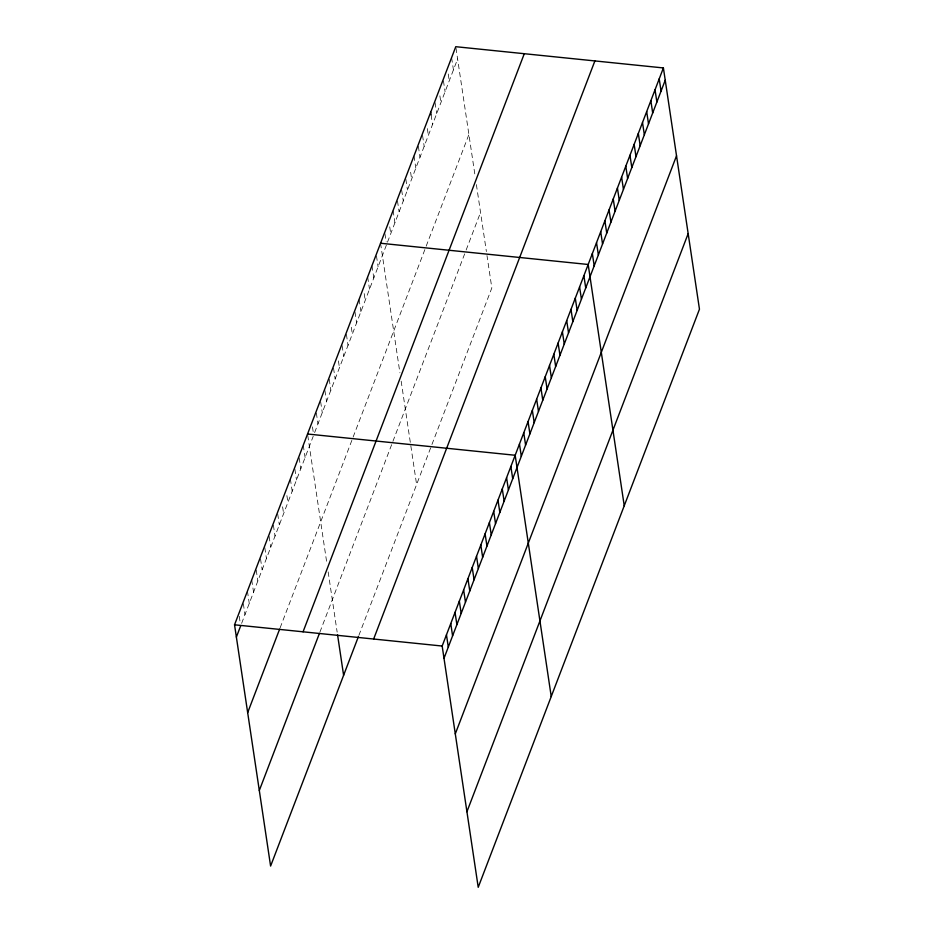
<?xml version="1.0" encoding="UTF-8"?>
<svg xmlns="http://www.w3.org/2000/svg" width="934" height="934" viewBox="0 0 934 934"><rect width="100%" height="100%" fill="white"/><g stroke="black" fill="none" stroke-linecap="round" stroke-linejoin="round"><path stroke-width="0.7" stroke-dasharray="4.67 3.5" d="M241.626 623.352L313.205 436.318M314.63 432.582L386.571 244.603M387.493 242.175L457.613 58.97M280.118 627.846L425.717 247.382M426.184 246.167L468.903 134.543M319.907 632.143L392.432 442.623M392.91 441.373L465.681 251.223M466.148 250.008L480.543 212.403M358.878 635.389L431.473 445.693M431.94 444.479L491.833 287.964L486.988 255.577M455.979 48.066L475.137 176.246M476.387 184.593L486.392 251.538M451.601 57.616L453.434 69.898M448.238 73.996L449.254 80.814M443.44 80.826L445.074 91.73M439.879 95.828L440.895 102.658M435.081 102.658L436.715 113.574M431.111 114.94L432.535 124.491M427.34 128.588L428.356 135.407M422.553 135.418L424.176 146.334M418.374 146.334L419.996 157.251M413.984 155.896L415.817 168.167M410.621 172.265L411.637 179.095M405.835 179.095L407.469 190.011M401.655 190.022L403.29 200.927M397.475 200.938L399.11 211.843M393.097 210.489L394.93 222.771M389.735 226.869L390.751 233.687M384.936 233.698L386.162 241.883M380.558 243.249L399.915 372.806M401.165 381.142L416.611 484.524M376.46 255.834L378.095 266.75M371.966 265.7L373.798 277.97M367.669 276.919L369.502 289.19M364.19 293.591L365.217 300.409M359.088 299.359L360.921 311.641M354.99 311.944L356.625 322.86M351.312 327.262L352.328 334.08M346.409 334.395L348.032 345.3M342.113 345.615L343.735 356.519M338.423 360.921L339.451 367.739M333.52 368.054L335.154 378.971M329.223 379.274L330.858 390.19M324.927 390.505L326.561 401.41M320.642 401.725L322.265 412.63M316.346 412.945L317.969 423.849M312.458 426.896L313.474 433.715M307.753 435.384L326.912 563.576M328.161 571.912L337.151 632.108M303.258 445.249L305.091 457.52M299.16 457.835L300.795 468.74M294.875 469.055L296.498 479.959M290.369 478.909L292.202 491.191M286.89 495.592L287.917 502.41M282.593 506.812L283.621 513.63M277.69 513.945L279.324 524.85M273.393 525.165L275.028 536.069M269.109 536.385L270.732 547.289M264.812 547.604L266.435 558.52M260.516 558.824L262.15 569.74M256.22 570.044L257.854 580.96M251.725 579.909L253.558 592.179M247.428 591.129L249.261 603.399M243.342 603.714L244.965 614.63M239.244 616.3L240.26 623.118"/><path stroke-width="1.4" d="M358.399 636.638L270.603 866.063L234.539 624.799L455.78 46.7L663.397 67.937L699.461 309.201L478.22 887.3L442.167 646.036L663.397 67.937M236.384 637.07L240.668 625.85M247.673 712.642L279.64 629.096M303.06 631.804L524.289 53.705M259.313 790.491L319.428 633.392M373.647 639.019L594.888 60.932M444 658.307L665.23 80.207M455.29 733.879L676.531 155.78M466.93 811.728L688.16 233.64M380.558 243.249L588.175 264.485L624.239 505.761M307.555 434.018L515.171 455.267L551.235 696.53M234.539 624.799L442.167 646.036M659.217 78.853L661.05 91.135M655.038 89.781L656.871 102.051M650.858 100.697L652.691 112.967M646.678 111.613L648.523 123.895M642.51 122.541L644.343 134.811M638.331 133.457L640.164 145.727M634.151 144.373L635.984 156.655M629.971 155.301L631.804 167.571M625.792 166.217L627.625 178.487M621.612 177.133L623.445 189.404M617.432 188.049L619.265 200.331M613.253 198.977L615.086 211.247M609.073 209.893L610.906 222.164M604.893 220.809L606.726 233.091M600.714 231.737L602.547 244.007M596.534 242.653L598.367 254.924M592.354 253.569L594.187 265.84M583.89 275.717L585.723 287.987M579.594 286.936L581.427 299.207M575.297 298.156L577.13 310.427M571.001 309.376L572.834 321.658M566.704 320.596L568.537 332.878M562.408 331.827L564.253 344.097M558.123 343.047L559.956 355.317M553.827 354.266L555.66 366.537M549.531 365.486L551.364 377.756M545.234 376.706L547.067 388.988M540.938 387.925L542.771 400.207M536.641 399.157L538.474 411.427M532.357 410.376L534.19 422.647M528.06 421.596L529.893 433.866M523.764 432.816L525.597 445.098M519.467 444.035L521.3 456.317M510.875 466.486L512.708 478.757M506.59 477.706L508.423 489.976M502.294 488.926L504.127 501.196M497.997 500.145L499.83 512.427M493.701 511.377L495.534 523.647M430.702 112.22L431.111 114.94M489.404 522.596L491.237 534.867M485.108 533.816L486.941 546.086M480.812 545.036L482.656 557.306M476.527 556.255L478.36 568.537M472.23 567.475L474.063 579.757M467.934 578.706L469.767 590.977M463.638 589.926L465.471 602.196M459.341 601.146L461.174 613.416M455.045 612.365L456.889 624.648M450.76 623.585L452.593 635.867M446.464 634.816L448.297 647.087M337.559 634.805L343.607 675.294"/></g></svg>
